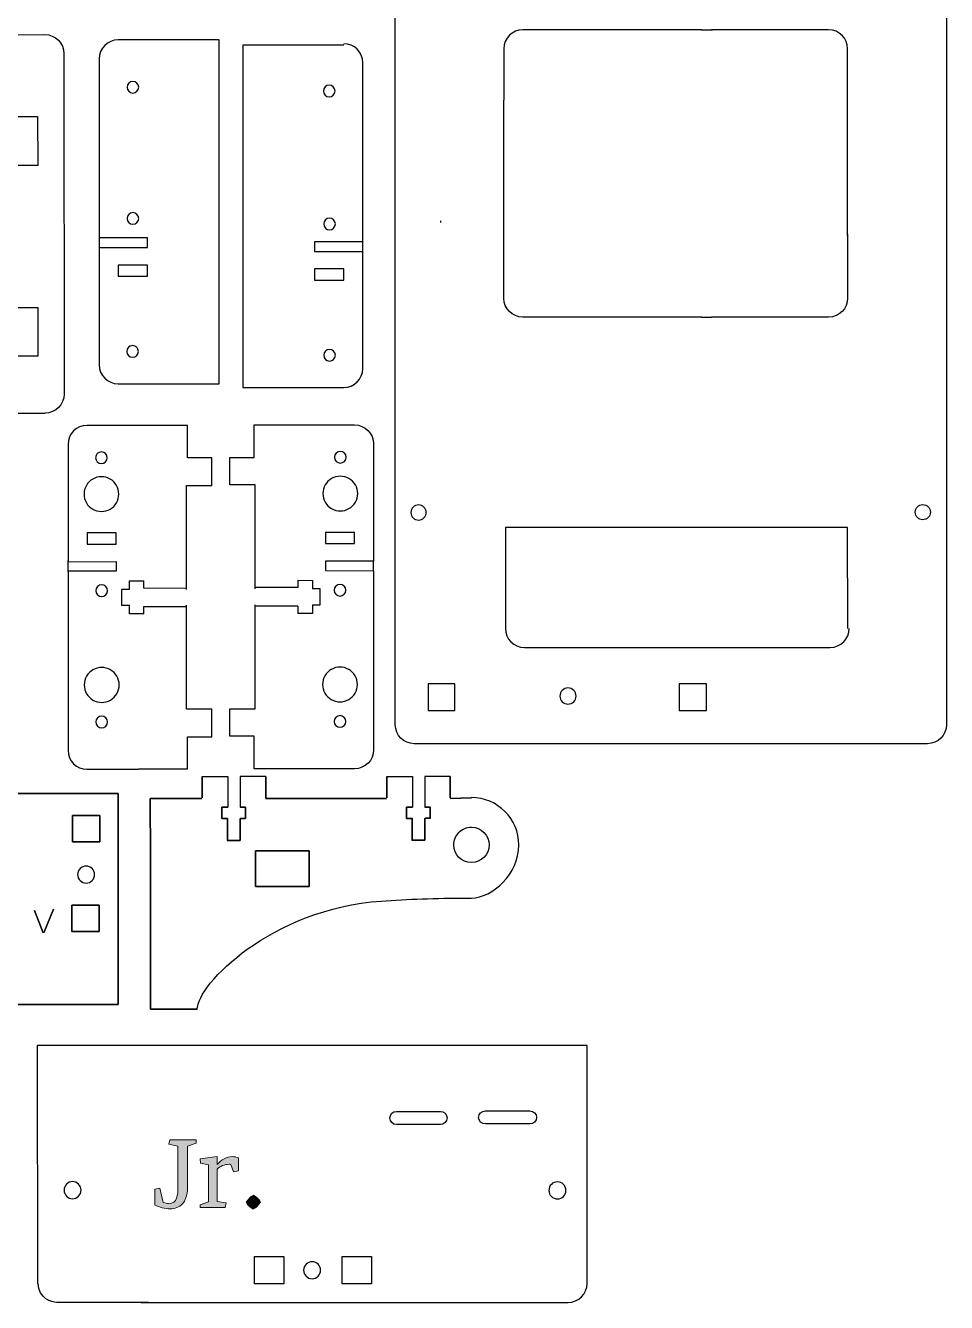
# Model space of a CAD drawing. Header units: inches. Extents: x 9 to 539, y -641 to -10.
# Drawn here: x 333.5 to 539, y -535.8 to -251 of the extents above; entities that cross this region are included whole.
import ezdxf

# ---------------------------------------------------------------- set-up
doc = ezdxf.new("R2010")
doc.units = ezdxf.units.IN
doc.header["$MEASUREMENT"] = 0
doc.layers.add('Layer 2', color=7, linetype='Continuous')

# ---------------------------------------------------------------- blocks, each defined once
blk = doc.blocks.new('block 3')
at = {"layer": 'Layer 2', "color": 250, "lineweight": 25, "true_color": 0x231f20}
for points in [[(458.8, -478.5), (405.14, -478.5), (336.17, -478.5), (336.22, -531.57)], [(458.8, -531.59), (458.8, -478.5)], [(416.31, -493.21), (426.08, -493.21)], [(436.13, -493.09), (446.03, -493.09)], [(426.08, -496.14), (416.31, -496.14)], [(446.03, -496.02), (436.13, -496.02)], [(384.61, -525.58), (391.15, -525.58)], [(384.61, -531.68), (384.61, -525.58)], [(391.15, -525.58), (391.15, -531.68)], [(404.2, -525.59), (410.71, -525.59)], [(404.2, -531.69), (404.2, -525.59)], [(410.71, -525.59), (410.71, -531.69)], [(391.15, -531.68), (384.61, -531.68)], [(410.71, -531.69), (404.2, -531.69)], [(361.01, -535.83), (358.23, -535.83)], [(359.31, -535.83), (428.81, -535.83)], [(428.64, -535.83), (454.57, -535.83)]]:
    blk.add_lwpolyline(points, dxfattribs=at)
for points in [[(414.83, -494.68), (414.83, -493.87), (415.49, -493.21), (416.31, -493.21)], [(416.31, -496.14), (415.49, -496.14), (414.83, -495.49), (414.83, -494.68)], [(426.08, -493.21), (426.9, -493.21), (427.56, -493.87), (427.56, -494.68)], [(427.56, -494.68), (427.56, -495.49), (426.9, -496.14), (426.08, -496.14)], [(434.62, -494.55), (434.62, -493.74), (435.29, -493.09), (436.13, -493.09)], [(436.13, -496.02), (435.29, -496.02), (434.62, -495.36), (434.62, -494.55)], [(446.03, -493.09), (446.86, -493.09), (447.53, -493.74), (447.53, -494.55)], [(447.53, -494.55), (447.53, -495.36), (446.86, -496.02), (446.03, -496.02)], [(340.53, -535.81), (339.39, -535.81), (336.53, -535.03), (336.35, -531.57)], [(454.57, -535.83), (456.91, -535.83), (458.8, -533.93), (458.8, -531.59)], [(359.87, -535.83), (359.87, -535.83), (340.49, -535.83), (340.49, -535.83)]]:
    blk.add_open_spline(points, degree=3, dxfattribs=at)
for points in [[(342.13, -510.78), (342.13, -509.73), (342.98, -508.88), (344.03, -508.88), (345.08, -508.88), (345.93, -509.73), (345.93, -510.78), (345.93, -511.83), (345.08, -512.68), (344.03, -512.68), (342.98, -512.68), (342.13, -511.83), (342.13, -510.78)], [(450.28, -510.83), (450.28, -509.78), (451.13, -508.93), (452.18, -508.93), (453.23, -508.93), (454.08, -509.78), (454.08, -510.83), (454.08, -511.88), (453.23, -512.73), (452.18, -512.73), (451.13, -512.73), (450.28, -511.88), (450.28, -510.83)], [(395.57, -528.63), (395.57, -527.58), (396.42, -526.73), (397.47, -526.73), (398.52, -526.73), (399.37, -527.58), (399.37, -528.63), (399.37, -529.68), (398.52, -530.53), (397.47, -530.53), (396.42, -530.53), (395.57, -529.68), (395.57, -528.63)]]:
    blk.add_open_spline(points, degree=3, knots=[0, 0, 0, 0, 1, 1, 1, 2, 2, 2, 3, 3, 3, 4, 4, 4, 4], dxfattribs=at)
blk = doc.blocks.new('block 46')
at = {"layer": 'Layer 2', "color": 250, "lineweight": 25, "true_color": 0x231f20}
for points in [[(301.57, -253.06), (301.57, -253.06)], [(301.57, -253.06), (301.57, -263.12)], [(303.05, -253.06), (303.05, -253.06)], [(303.06, -263.12), (303.05, -253.06)], [(262.52, -257.37), (262.55, -333.28)], [(275.6, -263.13), (289.81, -263.12)], [(275.61, -269.13), (275.6, -263.13)], [(289.81, -263.12), (289.81, -269.12)], [(301.57, -263.12), (303.06, -263.12)], [(316.78, -263.14), (330.98, -263.13)], [(316.78, -269.14), (316.78, -263.14)], [(330.98, -263.13), (330.99, -269.13)], [(289.81, -269.12), (275.61, -269.13)], [(330.99, -269.13), (316.78, -269.14)], [(268.45, -282.24), (268.44, -271.34)], [(268.57, -271.34), (292.37, -271.33)], [(292.37, -271.33), (292.37, -282.23)], [(312.33, -271.32), (336.25, -271.31)], [(312.33, -282.22), (312.33, -271.32)], [(336.25, -271.31), (336.26, -282.21)], [(292.37, -282.23), (268.45, -282.24)], [(336.26, -282.21), (312.33, -282.22)], [(268.47, -324.8), (268.46, -313.9)], [(268.59, -313.9), (292.39, -313.89)], [(292.39, -313.89), (292.39, -324.79)], [(312.35, -313.88), (336.27, -313.87)], [(312.35, -324.78), (312.35, -313.88)], [(336.27, -313.87), (336.28, -324.77)], [(292.39, -324.79), (268.47, -324.8)], [(275.64, -332.98), (275.63, -326.98)], [(275.63, -326.98), (289.84, -326.98)], [(289.84, -326.98), (289.84, -332.98)], [(336.28, -324.77), (312.35, -324.78)], [(316.81, -326.99), (331.01, -326.98)], [(316.81, -332.99), (316.81, -326.99)], [(331.01, -326.98), (331.02, -332.98)], [(289.84, -332.98), (275.64, -332.98)], [(331.02, -332.98), (316.81, -332.99)], [(266.82, -337.49), (298.71, -337.48)], [(298.89, -337.49), (337.91, -337.46)]]:
    blk.add_lwpolyline(points, dxfattribs=at)
for points, knots in [([(262.55, -257.31), (262.55, -254.97), (264.44, -253.08), (266.78, -253.07), (266.78, -253.07), (337.87, -253.04), (337.87, -253.04), (340.21, -253.04), (342.1, -254.93), (342.11, -257.27), (342.11, -257.27), (342.14, -333.22), (342.14, -333.22), (342.14, -335.56), (340.25, -337.46), (337.91, -337.46)], [0, 0, 0, 0, 1, 1, 1, 2, 2, 2, 3, 3, 3, 4, 4, 4, 5, 5, 5, 5]), ([(281.57, -298.14), (281.57, -298.96), (280.91, -299.62), (280.08, -299.62), (279.26, -299.62), (278.6, -298.96), (278.6, -298.14), (278.6, -297.32), (279.26, -296.65), (280.08, -296.65), (280.91, -296.65), (281.57, -297.32), (281.57, -298.14)], [0, 0, 0, 0, 1, 1, 1, 2, 2, 2, 3, 3, 3, 4, 4, 4, 4]), ([(325.41, -298.1), (325.41, -298.92), (324.74, -299.58), (323.92, -299.58), (323.1, -299.58), (322.44, -298.92), (322.44, -298.1), (322.44, -297.28), (323.1, -296.61), (323.92, -296.61), (324.74, -296.61), (325.41, -297.28), (325.41, -298.1)], [0, 0, 0, 0, 1, 1, 1, 2, 2, 2, 3, 3, 3, 4, 4, 4, 4])]:
    blk.add_open_spline(points, degree=3, knots=knots, dxfattribs=at)
for points in [[(289.84, -298.15), (289.84, -291.4), (295.3, -285.93), (302.05, -285.93)], [(302.05, -285.93), (308.8, -285.92), (314.27, -291.39), (314.27, -298.14)], [(302.06, -310.36), (295.32, -310.36), (289.84, -304.89), (289.84, -298.15)], [(314.27, -298.14), (314.27, -304.88), (308.81, -310.35), (302.06, -310.36)], [(262.58, -333.26), (262.58, -335.6), (264.48, -337.49), (266.82, -337.49)]]:
    blk.add_open_spline(points, degree=3, dxfattribs=at)
blk = doc.blocks.new('block 47')
at = {"layer": 'Layer 2', "color": 250, "lineweight": 25, "true_color": 0x231f20}
for points in [[(420.24, -156.55), (534.71, -156.55)], [(538.94, -160.79), (538.97, -406.97)], [(429.34, -163.96), (423.32, -163.96)], [(423.32, -163.96), (423.32, -169.96)], [(429.34, -169.96), (429.34, -163.96)], [(485.47, -163.96), (479.34, -163.96)], [(479.34, -163.96), (479.34, -169.96)], [(485.47, -169.96), (485.47, -163.96)], [(423.32, -169.96), (429.34, -169.96)], [(479.34, -169.96), (485.47, -169.96)], [(470.93, -177.92), (444.79, -177.92)], [(473.07, -177.94), (470.91, -177.94)], [(473.07, -177.92), (470.93, -177.92)], [(513.02, -177.92), (473.07, -177.92)], [(440.56, -182.16), (440.56, -204.65)], [(517.26, -204.65), (517.26, -182.16)], [(440.56, -204.65), (465.8, -204.65)], [(465.62, -204.65), (517.26, -204.65)], [(484.37, -251.96), (444.46, -251.96)], [(484.3, -251.95), (486.75, -251.95)], [(512.69, -251.96), (486.52, -251.96)], [(440.22, -256.19), (440.22, -267.63)], [(516.92, -290.62), (516.92, -256.19)], [(440.22, -278.62), (440.21, -267.69)], [(440.22, -289.39), (440.22, -278.62)], [(440.22, -311.83), (440.22, -289.39)], [(516.92, -297.88), (516.92, -289.39)], [(426.16, -294.94), (426.16, -294.58)], [(516.92, -297.58), (516.92, -311.82)], [(484.37, -316.06), (444.46, -316.06)], [(484.29, -316.06), (486.54, -316.06)], [(512.69, -316.05), (486.52, -316.06)], [(464.81, -362.99), (440.58, -362.99)], [(440.58, -362.99), (440.58, -385.48)], [(516.92, -362.94), (464.46, -362.99)], [(516.96, -385.48), (516.92, -362.94)], [(444.81, -389.72), (470.95, -389.72)], [(470.94, -389.73), (473.09, -389.73)], [(470.95, -389.72), (473.1, -389.72)], [(473.1, -389.72), (513.04, -389.72)], [(429.34, -397.82), (423.32, -397.82)], [(423.32, -397.82), (423.32, -403.82)], [(429.34, -403.82), (429.34, -397.82)], [(485.47, -397.82), (479.34, -397.82)], [(479.34, -397.82), (479.34, -403.82)], [(485.47, -403.82), (485.47, -397.82)], [(423.32, -403.82), (429.34, -403.82)], [(479.34, -403.82), (485.47, -403.82)]]:
    blk.add_lwpolyline(points, dxfattribs=at)
blk.add_open_spline([(538.97, -406.97), (538.97, -409.3), (537.07, -411.2), (534.73, -411.2), (534.73, -411.2), (420.26, -411.2), (420.26, -411.2), (417.92, -411.2), (416.02, -409.3), (416.02, -406.97), (416.02, -406.97), (416, -160.79), (416, -160.79), (416, -158.45), (417.9, -156.55), (420.24, -156.55)], degree=3, knots=[0, 0, 0, 0, 1, 1, 1, 2, 2, 2, 3, 3, 3, 4, 4, 4, 5, 5, 5, 5], dxfattribs=at)
for points in [[(534.71, -156.55), (537.05, -156.55), (538.94, -158.45), (538.94, -160.79)], [(454.54, -165.41), (453.55, -165.41), (452.74, -166.22), (452.74, -167.21)], [(452.74, -167.21), (452.74, -168.2), (453.55, -169.01), (454.54, -169.01)], [(456.34, -167.21), (456.34, -166.22), (455.54, -165.41), (454.54, -165.41)], [(454.54, -169.01), (455.54, -169.01), (456.34, -168.2), (456.34, -167.21)], [(444.79, -177.92), (442.45, -177.92), (440.56, -179.82), (440.56, -182.16)], [(517.26, -182.16), (517.26, -179.82), (515.36, -177.92), (513.02, -177.92)], [(421.04, -206.61), (420.1, -206.61), (419.34, -207.37), (419.34, -208.31)], [(422.74, -208.31), (422.74, -207.37), (421.98, -206.61), (421.04, -206.61)], [(532.16, -208.24), (532.16, -207.31), (532.92, -206.55), (533.86, -206.55)], [(533.86, -206.55), (534.79, -206.55), (535.56, -207.31), (535.56, -208.24)], [(419.34, -208.31), (419.34, -209.25), (420.1, -210.01), (421.04, -210.01)], [(421.04, -210.01), (421.98, -210.01), (422.74, -209.25), (422.74, -208.31)], [(533.86, -209.94), (532.92, -209.94), (532.16, -209.18), (532.16, -208.24)], [(535.56, -208.24), (535.56, -209.18), (534.79, -209.94), (533.86, -209.94)], [(444.46, -251.96), (442.12, -251.96), (440.22, -253.85), (440.22, -256.19)], [(516.92, -256.19), (516.92, -253.86), (515.03, -251.96), (512.69, -251.96)], [(444.46, -316.06), (442.12, -316.06), (440.22, -314.16), (440.22, -311.83)], [(516.92, -311.82), (516.92, -314.16), (515.03, -316.05), (512.69, -316.05)], [(421.21, -357.93), (420.27, -357.93), (419.51, -358.69), (419.51, -359.63)], [(422.91, -359.63), (422.91, -358.69), (422.15, -357.93), (421.21, -357.93)], [(531.99, -359.56), (531.99, -358.62), (532.75, -357.86), (533.68, -357.86)], [(533.68, -357.86), (534.62, -357.86), (535.39, -358.62), (535.39, -359.56)], [(419.51, -359.63), (419.51, -360.57), (420.27, -361.33), (421.21, -361.33)], [(421.21, -361.33), (422.15, -361.33), (422.91, -360.57), (422.91, -359.63)], [(533.68, -361.26), (532.75, -361.26), (531.99, -360.5), (531.99, -359.56)], [(535.39, -359.56), (535.39, -360.5), (534.62, -361.26), (533.68, -361.26)], [(440.58, -385.48), (440.58, -387.82), (442.47, -389.72), (444.81, -389.72)], [(513.04, -389.72), (515.38, -389.72), (517.28, -387.82), (517.28, -385.48)], [(454.54, -398.77), (453.55, -398.77), (452.75, -399.58), (452.75, -400.57)], [(452.75, -400.57), (452.75, -401.56), (453.55, -402.37), (454.54, -402.37)], [(456.34, -400.57), (456.34, -399.58), (455.54, -398.77), (454.54, -398.77)], [(454.54, -402.37), (455.54, -402.37), (456.34, -401.56), (456.34, -400.57)]]:
    blk.add_open_spline(points, degree=3, dxfattribs=at)
blk = doc.blocks.new('block 48')
at = {"layer": 'Layer 2', "color": 250, "lineweight": 25, "true_color": 0x231f20}
for points in [[(376.7, -254.21), (354.2, -254.21)], [(376.7, -305.85), (376.7, -254.21)], [(349.97, -258.45), (349.97, -298.39)], [(349.97, -298.39), (349.97, -300.54)], [(360.73, -298.4), (349.98, -298.4)], [(349.98, -298.4), (349.98, -300.56)], [(360.73, -300.56), (360.73, -298.4)], [(349.97, -300.54), (349.97, -326.68)], [(349.98, -300.56), (360.73, -300.56)], [(360.73, -304.44), (354.23, -304.44)], [(354.23, -304.44), (354.23, -306.94)], [(360.73, -306.94), (360.73, -304.44)], [(354.23, -306.94), (360.73, -306.94)], [(376.7, -330.91), (376.7, -305.67)], [(354.2, -330.91), (376.7, -330.91)]]:
    blk.add_lwpolyline(points, dxfattribs=at)
for points in [[(354.2, -254.21), (351.87, -254.21), (349.97, -256.11), (349.97, -258.45)], [(349.97, -326.68), (349.97, -329.02), (351.87, -330.91), (354.2, -330.91)]]:
    blk.add_open_spline(points, degree=3, dxfattribs=at)
for points in [[(357.48, -263.47), (358.2, -263.47), (358.78, -264.05), (358.78, -264.77), (358.78, -265.49), (358.2, -266.07), (357.48, -266.07), (356.76, -266.07), (356.18, -265.49), (356.18, -264.77), (356.18, -264.05), (356.76, -263.47), (357.48, -263.47)], [(357.48, -292.75), (358.2, -292.75), (358.78, -293.34), (358.78, -294.05), (358.78, -294.77), (358.2, -295.35), (357.48, -295.35), (356.76, -295.35), (356.18, -294.77), (356.18, -294.05), (356.18, -293.34), (356.76, -292.75), (357.48, -292.75)], [(357.42, -322.41), (358.14, -322.41), (358.72, -322.99), (358.72, -323.71), (358.72, -324.43), (358.14, -325.01), (357.42, -325.01), (356.7, -325.01), (356.12, -324.43), (356.12, -323.71), (356.12, -322.99), (356.7, -322.41), (357.42, -322.41)]]:
    blk.add_open_spline(points, degree=3, knots=[0, 0, 0, 0, 1, 1, 1, 2, 2, 2, 3, 3, 3, 4, 4, 4, 4], dxfattribs=at)
blk = doc.blocks.new('block 49')
at = {"layer": 'Layer 2', "color": 250, "lineweight": 25, "true_color": 0x231f20}
for points in [[(369.7, -340.2), (347.26, -340.2)], [(369.7, -347.46), (369.7, -340.21)], [(343.03, -344.43), (343.02, -370.6)], [(375.09, -347.46), (369.7, -347.46)], [(375.08, -353.59), (375.08, -347.46)], [(375.09, -353.59), (375.09, -347.46)], [(369.48, -376.78), (369.48, -353.59)], [(369.48, -353.59), (375.09, -353.59)], [(353.78, -364.18), (347.29, -364.18)], [(347.29, -364.18), (347.29, -366.68)], [(353.78, -366.68), (353.78, -364.18)], [(347.29, -366.68), (353.78, -366.68)], [(343.02, -372.82), (343.02, -370.37)], [(343.02, -370.6), (353.77, -370.56)], [(353.77, -372.71), (343.02, -372.75)], [(343.02, -372.75), (343.02, -412.67)], [(353.77, -370.56), (353.77, -372.71)], [(356.7, -376.77), (356.7, -374.86)], [(356.7, -374.86), (359.91, -374.86)], [(359.91, -376.47), (359.91, -374.86)], [(356.7, -376.77), (354.95, -376.77), (354.95, -378.5), (354.95, -380.33), (356.7, -380.33)], [(359.91, -376.46), (369.48, -376.47)], [(356.7, -382.23), (356.7, -380.33)], [(359.91, -380.63), (369.48, -380.63)], [(359.91, -382.24), (359.91, -380.63)], [(369.48, -403.52), (369.48, -380.33)], [(359.91, -382.24), (356.7, -382.23)], [(375.09, -403.52), (369.48, -403.52)], [(369.7, -416.9), (369.7, -409.65)], [(369.7, -409.65), (375.08, -409.65)], [(347.25, -416.9), (358.7, -416.9)], [(369.69, -416.9), (358.75, -416.91)]]:
    blk.add_lwpolyline(points, dxfattribs=at)
for points in [[(347.26, -340.2), (344.92, -340.2), (343.03, -342.1), (343.03, -344.43)], [(348.53, -352.16), (347.94, -352.5), (347.45, -353), (347.11, -353.58)], [(350.47, -351.64), (349.79, -351.64), (349.12, -351.82), (348.53, -352.16)], [(352.41, -352.16), (351.82, -351.82), (351.15, -351.64), (350.47, -351.64)], [(353.83, -353.58), (353.49, -353), (353, -352.5), (352.41, -352.16)], [(347.11, -353.58), (346.77, -354.17), (346.59, -354.84), (346.59, -355.52)], [(346.59, -355.52), (346.59, -356.2), (346.77, -356.88), (347.11, -357.46)], [(354.35, -355.52), (354.35, -354.84), (354.17, -354.17), (353.83, -353.58)], [(353.83, -357.46), (354.17, -356.88), (354.35, -356.2), (354.35, -355.52)], [(347.11, -357.46), (347.45, -358.05), (347.94, -358.54), (348.53, -358.88)], [(352.41, -358.88), (353, -358.54), (353.49, -358.05), (353.83, -357.46)], [(348.53, -358.88), (349.12, -359.22), (349.79, -359.4), (350.47, -359.4)], [(350.47, -359.4), (351.15, -359.4), (351.82, -359.22), (352.41, -358.88)], [(348.59, -394.71), (347.99, -395.05), (347.5, -395.55), (347.16, -396.14)], [(350.53, -394.19), (349.85, -394.19), (349.17, -394.37), (348.59, -394.71)], [(352.48, -394.71), (351.9, -394.37), (351.22, -394.19), (350.53, -394.19)], [(353.91, -396.14), (353.57, -395.55), (353.07, -395.05), (352.48, -394.71)], [(347.16, -396.14), (346.82, -396.73), (346.63, -397.41), (346.64, -398.09)], [(346.64, -398.09), (346.63, -398.77), (346.82, -399.45), (347.16, -400.04)], [(354.43, -398.09), (354.44, -397.41), (354.25, -396.73), (353.91, -396.14)], [(353.91, -400.04), (354.25, -399.45), (354.44, -398.77), (354.43, -398.09)], [(347.16, -400.04), (347.5, -400.63), (347.99, -401.13), (348.59, -401.47)], [(348.59, -401.47), (349.17, -401.81), (349.85, -401.99), (350.53, -401.99)], [(350.53, -401.99), (351.22, -401.99), (351.9, -401.81), (352.48, -401.47)], [(352.48, -401.47), (353.07, -401.13), (353.57, -400.63), (353.91, -400.04)], [(375.08, -409.65), (375.08, -409.65), (375.09, -403.52), (375.09, -403.52)], [(375.08, -409.65), (375.08, -409.65), (375.08, -403.52), (375.08, -403.52)], [(343.02, -412.67), (343.02, -415), (344.92, -416.9), (347.25, -416.9)]]:
    blk.add_open_spline(points, degree=3, dxfattribs=at)
for points in [[(349.17, -347.41), (349.17, -346.69), (349.75, -346.11), (350.47, -346.11), (351.19, -346.11), (351.77, -346.69), (351.77, -347.41), (351.77, -348.13), (351.19, -348.71), (350.47, -348.71), (349.75, -348.71), (349.17, -348.13), (349.17, -347.41)], [(349.23, -377.06), (349.23, -376.35), (349.82, -375.76), (350.54, -375.76), (351.25, -375.76), (351.84, -376.35), (351.84, -377.06), (351.84, -377.78), (351.25, -378.36), (350.54, -378.36), (349.82, -378.36), (349.23, -377.78), (349.23, -377.06)], [(349.23, -406.35), (349.23, -405.63), (349.82, -405.05), (350.54, -405.05), (351.25, -405.05), (351.84, -405.63), (351.84, -406.35), (351.84, -407.07), (351.25, -407.65), (350.54, -407.65), (349.82, -407.65), (349.23, -407.07), (349.23, -406.35)]]:
    blk.add_open_spline(points, degree=3, knots=[0, 0, 0, 0, 1, 1, 1, 2, 2, 2, 3, 3, 3, 4, 4, 4, 4], dxfattribs=at)
blk = doc.blocks.new('block 50')
at = {"layer": 'Layer 2', "color": 250, "lineweight": 25, "true_color": 0x231f20}
for points in [[(384.51, -340.09), (384.51, -340.09)], [(384.53, -340.09), (406.94, -340.09)], [(384.53, -347.35), (384.53, -340.1)], [(411.17, -344.33), (411.18, -370.5)], [(379.14, -353.48), (379.14, -347.35)], [(379.14, -353.48), (379.14, -347.35)], [(379.14, -347.35), (384.53, -347.35)], [(384.74, -353.48), (379.14, -353.48)], [(384.74, -376.67), (384.74, -353.48)], [(400.44, -364.08), (400.44, -366.58)], [(406.94, -364.08), (400.44, -364.08)], [(406.94, -366.58), (406.94, -364.08)], [(400.44, -366.58), (406.94, -366.58)], [(411.18, -370.5), (400.43, -370.45)], [(400.43, -370.45), (400.43, -372.6)], [(400.43, -372.6), (411.18, -372.64)], [(411.18, -372.73), (411.18, -370.47)], [(411.18, -372.64), (411.18, -412.56)], [(394.32, -374.75), (394.32, -376.36)], [(394.32, -374.75), (397.52, -374.76)], [(397.52, -374.76), (397.52, -376.66)], [(394.32, -376.36), (384.75, -376.36)], [(397.52, -380.22), (399.28, -380.22), (399.28, -378.49), (399.28, -376.66), (397.52, -376.66)], [(384.75, -403.41), (384.75, -380.22)], [(394.32, -380.53), (384.75, -380.52)], [(394.32, -380.52), (394.32, -382.13)], [(397.52, -380.22), (397.52, -382.13)], [(397.52, -382.13), (394.32, -382.13)], [(379.14, -403.41), (384.75, -403.41)], [(384.53, -409.54), (379.14, -409.54)], [(384.53, -416.8), (384.53, -409.54)], [(406.95, -416.79), (384.51, -416.79)]]:
    blk.add_lwpolyline(points, dxfattribs=at)
for points in [[(406.94, -340.09), (409.28, -340.09), (411.17, -341.99), (411.17, -344.33)], [(401.81, -352.05), (401.23, -352.39), (400.73, -352.89), (400.39, -353.47)], [(403.75, -351.53), (403.08, -351.53), (402.4, -351.72), (401.81, -352.05)], [(405.69, -352.05), (405.11, -351.72), (404.43, -351.53), (403.75, -351.53)], [(407.11, -353.47), (406.78, -352.89), (406.28, -352.39), (405.69, -352.05)], [(400.39, -353.47), (400.06, -354.06), (399.87, -354.74), (399.87, -355.41)], [(399.87, -355.41), (399.87, -356.09), (400.06, -356.77), (400.39, -357.35)], [(407.63, -355.41), (407.64, -354.74), (407.45, -354.06), (407.11, -353.47)], [(407.11, -357.35), (407.45, -356.77), (407.64, -356.09), (407.63, -355.41)], [(400.39, -357.35), (400.73, -357.94), (401.23, -358.44), (401.81, -358.77)], [(401.81, -358.77), (402.4, -359.11), (403.08, -359.3), (403.75, -359.29)], [(403.75, -359.29), (404.43, -359.3), (405.11, -359.11), (405.69, -358.77)], [(405.69, -358.77), (406.28, -358.44), (406.78, -357.94), (407.11, -357.35)], [(401.75, -394.62), (401.16, -394.96), (400.67, -395.46), (400.33, -396.04)], [(403.69, -394.1), (403.01, -394.1), (402.34, -394.28), (401.75, -394.62)], [(405.63, -394.62), (405.04, -394.28), (404.37, -394.1), (403.69, -394.1)], [(407.05, -396.04), (406.71, -395.46), (406.22, -394.96), (405.63, -394.62)], [(400.33, -396.04), (399.99, -396.63), (399.81, -397.3), (399.81, -397.98)], [(399.81, -397.98), (399.81, -398.66), (399.99, -399.34), (400.33, -399.92)], [(407.57, -397.98), (407.57, -397.3), (407.39, -396.63), (407.05, -396.04)], [(407.05, -399.92), (407.39, -399.34), (407.57, -398.66), (407.57, -397.98)], [(400.33, -399.92), (400.67, -400.51), (401.16, -401), (401.75, -401.34)], [(401.75, -401.34), (402.34, -401.68), (403.01, -401.86), (403.69, -401.86)], [(403.69, -401.86), (404.37, -401.86), (405.04, -401.68), (405.63, -401.34)], [(405.63, -401.34), (406.22, -401), (406.71, -400.51), (407.05, -399.92)], [(379.14, -409.54), (379.14, -409.55), (379.14, -403.41), (379.14, -403.41)], [(379.14, -409.54), (379.14, -409.55), (379.14, -403.41), (379.14, -403.41)], [(411.18, -412.56), (411.18, -414.9), (409.28, -416.79), (406.95, -416.79)]]:
    blk.add_open_spline(points, degree=3, dxfattribs=at)
for points in [[(402.46, -347.3), (402.46, -346.58), (403.04, -346), (403.76, -346), (404.47, -346), (405.06, -346.58), (405.06, -347.3), (405.06, -348.02), (404.47, -348.6), (403.76, -348.6), (403.04, -348.6), (402.46, -348.02), (402.46, -347.3)], [(402.39, -376.96), (402.39, -376.24), (402.97, -375.66), (403.69, -375.66), (404.41, -375.66), (404.99, -376.24), (404.99, -376.96), (404.99, -377.68), (404.41, -378.26), (403.69, -378.26), (402.97, -378.26), (402.39, -377.68), (402.39, -376.96)], [(402.39, -406.24), (402.39, -405.53), (402.97, -404.94), (403.69, -404.94), (404.41, -404.94), (404.99, -405.53), (404.99, -406.24), (404.99, -406.96), (404.41, -407.54), (403.69, -407.54), (402.97, -407.54), (402.39, -406.96), (402.39, -406.24)]]:
    blk.add_open_spline(points, degree=3, knots=[0, 0, 0, 0, 1, 1, 1, 2, 2, 2, 3, 3, 3, 4, 4, 4, 4], dxfattribs=at)
blk = doc.blocks.new('block 51')
at = {"layer": 'Layer 2', "color": 250, "lineweight": 25, "true_color": 0x231f20}
for points in [[(404.53, -255.38), (382, -255.42)], [(382, -255.42), (382.04, -307.88)], [(408.77, -299.24), (408.77, -259.3)], [(408.78, -299.25), (398.03, -299.25)], [(398.03, -299.25), (398.03, -301.41)], [(398.03, -301.41), (408.78, -301.41)], [(408.77, -301.39), (408.77, -299.24)], [(408.77, -327.53), (408.77, -301.39)], [(408.78, -301.41), (408.78, -299.25)], [(382.04, -307.54), (382.04, -331.76)], [(398.03, -305.29), (398.03, -307.78)], [(404.53, -305.29), (398.03, -305.29)], [(404.53, -307.78), (404.53, -305.29)], [(398.03, -307.78), (404.53, -307.78)], [(382.04, -331.76), (404.54, -331.76)]]:
    blk.add_lwpolyline(points, dxfattribs=at)
for points in [[(408.77, -259.3), (408.77, -256.96), (406.88, -255.06), (404.54, -255.06)], [(404.54, -331.76), (406.88, -331.76), (408.77, -329.87), (408.77, -327.53)]]:
    blk.add_open_spline(points, degree=3, dxfattribs=at)
for points in [[(399.98, -265.62), (399.98, -264.9), (400.57, -264.32), (401.28, -264.32), (402, -264.32), (402.58, -264.9), (402.58, -265.62), (402.58, -266.34), (402, -266.92), (401.28, -266.92), (400.57, -266.92), (399.98, -266.34), (399.98, -265.62)], [(400.05, -295.27), (400.05, -294.56), (400.63, -293.98), (401.35, -293.98), (402.07, -293.98), (402.65, -294.56), (402.65, -295.27), (402.65, -295.99), (402.07, -296.58), (401.35, -296.58), (400.63, -296.58), (400.05, -295.99), (400.05, -295.27)], [(400.05, -324.56), (400.05, -323.84), (400.63, -323.26), (401.35, -323.26), (402.07, -323.26), (402.65, -323.84), (402.65, -324.56), (402.65, -325.28), (402.07, -325.86), (401.35, -325.86), (400.63, -325.86), (400.05, -325.28), (400.05, -324.56)]]:
    blk.add_open_spline(points, degree=3, knots=[0, 0, 0, 0, 1, 1, 1, 2, 2, 2, 3, 3, 3, 4, 4, 4, 4], dxfattribs=at)
blk = doc.blocks.new('block 81')
at = {"layer": 'Layer 2', "color": 250, "lineweight": 25, "true_color": 0x231f20}
for points in [[(285.75, -422.33), (285.75, -416.91), (279.62, -416.91), (279.62, -422.23)], [(299.52, -422.33), (299.52, -416.91), (305.65, -416.91), (305.65, -422.33)], [(264.03, -469.37), (231.93, -469.37), (231.93, -422.33), (279.62, -422.33)], [(290.86, -430.46), (290.86, -431.5), (292.58, -431.5), (294.41, -431.5), (294.41, -430.46)], [(294.4, -461.29), (294.4, -460.24), (292.68, -460.24), (290.85, -460.24), (290.85, -461.29)], [(294.66, -469.33), (294.71, -464.49), (294.71, -464.49), (294.66, -469.33)], [(279.62, -469.38), (279.62, -474.78), (285.75, -474.79)], [(299.46, -469.33), (299.52, -474.79), (305.65, -474.79)]]:
    blk.add_lwpolyline(points, dxfattribs=at)
for points, knots in [([(252.53, -422.33), (252.53, -422.33), (255.5, -422.33), (255.5, -422.33), (255.5, -422.33), (252.53, -422.33), (252.53, -422.33)], [0, 0, 0, 0, 1, 1, 1, 2, 2, 2, 2]), ([(278.66, -422.33), (278.66, -422.33), (279.62, -422.33), (279.62, -422.33), (279.62, -422.33), (278.66, -422.33), (278.66, -422.33)], [0, 0, 0, 0, 1, 1, 1, 2, 2, 2, 2]), ([(285.75, -422.33), (285.75, -422.33), (290.55, -422.33), (290.55, -422.33), (290.55, -422.33), (285.75, -422.33), (285.75, -422.33)], [0, 0, 0, 0, 1, 1, 1, 2, 2, 2, 2]), ([(290.55, -427.19), (290.55, -427.19), (290.55, -422.33), (290.55, -422.33), (290.55, -422.33), (290.55, -427.19), (290.55, -427.19)], [0, 0, 0, 0, 1, 1, 1, 2, 2, 2, 2]), ([(294.71, -427.19), (294.71, -427.19), (294.72, -422.33), (294.72, -422.33), (294.72, -422.33), (294.71, -427.19), (294.71, -427.19)], [0, 0, 0, 0, 1, 1, 1, 2, 2, 2, 2]), ([(294.72, -422.33), (294.72, -422.33), (299.51, -422.33), (299.51, -422.33), (299.51, -422.33), (294.72, -422.33), (294.72, -422.33)], [0, 0, 0, 0, 1, 1, 1, 2, 2, 2, 2]), ([(305.65, -422.33), (305.65, -422.33), (354.24, -422.33), (354.24, -422.33), (354.24, -422.33), (305.65, -422.33), (305.65, -422.33)], [0, 0, 0, 0, 1, 1, 1, 2, 2, 2, 2]), ([(354.24, -469.37), (354.24, -469.37), (354.24, -422.33), (354.24, -422.33), (354.24, -422.33), (354.24, -469.37), (354.24, -469.37)], [0, 0, 0, 0, 1, 1, 1, 2, 2, 2, 2]), ([(288.94, -430.46), (288.94, -430.46), (288.94, -427.19), (288.94, -427.19), (288.94, -427.19), (288.94, -430.46), (288.94, -430.46)], [0, 0, 0, 0, 1, 1, 1, 2, 2, 2, 2]), ([(290.55, -427.19), (290.55, -427.19), (288.94, -427.19), (288.94, -427.19), (288.94, -427.19), (290.55, -427.19), (290.55, -427.19)], [0, 0, 0, 0, 1, 1, 1, 2, 2, 2, 2]), ([(296.32, -427.19), (296.32, -427.19), (294.71, -427.19), (294.71, -427.19), (294.71, -427.19), (296.32, -427.19), (296.32, -427.19)], [0, 0, 0, 0, 1, 1, 1, 2, 2, 2, 2]), ([(296.32, -427.19), (296.32, -427.19), (296.32, -430.45), (296.32, -430.45), (296.32, -430.45), (296.32, -427.19), (296.32, -427.19)], [0, 0, 0, 0, 1, 1, 1, 2, 2, 2, 2]), ([(350.11, -427.19), (350.11, -427.19), (344.01, -427.19), (344.01, -427.19), (344.01, -427.19), (350.11, -427.19), (350.11, -427.19)], [0, 0, 0, 0, 1, 1, 1, 2, 2, 2, 2]), ([(344.01, -427.19), (344.01, -427.19), (344.01, -433.11), (344.01, -433.11), (344.01, -433.11), (344.01, -427.19), (344.01, -427.19)], [0, 0, 0, 0, 1, 1, 1, 2, 2, 2, 2]), ([(350.11, -433.11), (350.11, -433.11), (350.11, -427.19), (350.11, -427.19), (350.11, -427.19), (350.11, -433.11), (350.11, -433.11)], [0, 0, 0, 0, 1, 1, 1, 2, 2, 2, 2]), ([(242.22, -427.31), (242.22, -427.31), (236.12, -427.31), (236.12, -427.31), (236.12, -427.31), (242.22, -427.31), (242.22, -427.31)], [0, 0, 0, 0, 1, 1, 1, 2, 2, 2, 2]), ([(236.12, -427.31), (236.12, -427.31), (236.12, -433.23), (236.12, -433.23), (236.12, -433.23), (236.12, -427.31), (236.12, -427.31)], [0, 0, 0, 0, 1, 1, 1, 2, 2, 2, 2]), ([(242.22, -433.23), (242.22, -433.23), (242.22, -427.31), (242.22, -427.31), (242.22, -427.31), (242.22, -433.23), (242.22, -433.23)], [0, 0, 0, 0, 1, 1, 1, 2, 2, 2, 2]), ([(290.86, -430.45), (290.86, -430.45), (288.94, -430.45), (288.94, -430.45), (288.94, -430.45), (290.86, -430.45), (290.86, -430.45)], [0, 0, 0, 0, 1, 1, 1, 2, 2, 2, 2]), ([(296.32, -430.45), (296.32, -430.45), (294.41, -430.45), (294.41, -430.45), (294.41, -430.45), (296.32, -430.45), (296.32, -430.45)], [0, 0, 0, 0, 1, 1, 1, 2, 2, 2, 2]), ([(236.12, -433.23), (236.12, -433.23), (242.22, -433.23), (242.22, -433.23), (242.22, -433.23), (236.12, -433.23), (236.12, -433.23)], [0, 0, 0, 0, 1, 1, 1, 2, 2, 2, 2]), ([(344.01, -433.11), (344.01, -433.11), (350.11, -433.11), (350.11, -433.11), (350.11, -433.11), (344.01, -433.11), (344.01, -433.11)], [0, 0, 0, 0, 1, 1, 1, 2, 2, 2, 2]), ([(237.23, -440.39), (237.23, -439.34), (238.08, -438.49), (239.13, -438.49), (240.18, -438.49), (241.03, -439.34), (241.03, -440.39), (241.03, -441.44), (240.18, -442.29), (239.13, -442.29), (238.08, -442.29), (237.23, -441.44), (237.23, -440.39)], [0, 0, 0, 0, 1, 1, 1, 2, 2, 2, 3, 3, 3, 4, 4, 4, 4]), ([(345.16, -440.39), (345.16, -439.34), (346.01, -438.49), (347.06, -438.49), (348.11, -438.49), (348.96, -439.34), (348.96, -440.39), (348.96, -441.44), (348.11, -442.29), (347.06, -442.29), (346.01, -442.29), (345.16, -441.44), (345.16, -440.39)], [0, 0, 0, 0, 1, 1, 1, 2, 2, 2, 3, 3, 3, 4, 4, 4, 4]), ([(242.1, -447.2), (242.1, -447.2), (236, -447.2), (236, -447.2), (236, -447.2), (242.1, -447.2), (242.1, -447.2)], [0, 0, 0, 0, 1, 1, 1, 2, 2, 2, 2]), ([(236, -447.2), (236, -447.2), (236, -453.12), (236, -453.12), (236, -453.12), (236, -447.2), (236, -447.2)], [0, 0, 0, 0, 1, 1, 1, 2, 2, 2, 2]), ([(242.1, -453.12), (242.1, -453.12), (242.1, -447.2), (242.1, -447.2), (242.1, -447.2), (242.1, -453.12), (242.1, -453.12)], [0, 0, 0, 0, 1, 1, 1, 2, 2, 2, 2]), ([(337.46, -453.37), (337.46, -453.37), (335.52, -448.43), (335.52, -448.43), (335.52, -448.43), (337.46, -453.37), (337.46, -453.37)], [0, 0, 0, 0, 1, 1, 1, 2, 2, 2, 2]), ([(339.76, -448.07), (339.76, -448.07), (337.64, -453.37), (337.64, -453.37), (337.64, -453.37), (339.76, -448.07), (339.76, -448.07)], [0, 0, 0, 0, 1, 1, 1, 2, 2, 2, 2]), ([(349.99, -447.2), (349.99, -447.2), (343.89, -447.2), (343.89, -447.2), (343.89, -447.2), (349.99, -447.2), (349.99, -447.2)], [0, 0, 0, 0, 1, 1, 1, 2, 2, 2, 2]), ([(343.89, -447.2), (343.89, -447.2), (343.89, -453.12), (343.89, -453.12), (343.89, -453.12), (343.89, -447.2), (343.89, -447.2)], [0, 0, 0, 0, 1, 1, 1, 2, 2, 2, 2]), ([(349.99, -453.12), (349.99, -453.12), (349.99, -447.2), (349.99, -447.2), (349.99, -447.2), (349.99, -453.12), (349.99, -453.12)], [0, 0, 0, 0, 1, 1, 1, 2, 2, 2, 2]), ([(236, -453.12), (236, -453.12), (242.1, -453.12), (242.1, -453.12), (242.1, -453.12), (236, -453.12), (236, -453.12)], [0, 0, 0, 0, 1, 1, 1, 2, 2, 2, 2]), ([(343.89, -453.12), (343.89, -453.12), (349.99, -453.12), (349.99, -453.12), (349.99, -453.12), (343.89, -453.12), (343.89, -453.12)], [0, 0, 0, 0, 1, 1, 1, 2, 2, 2, 2]), ([(288.94, -464.49), (288.94, -464.49), (288.94, -461.29), (288.94, -461.29), (288.94, -461.29), (288.94, -464.49), (288.94, -464.49)], [0, 0, 0, 0, 1, 1, 1, 2, 2, 2, 2]), ([(288.94, -461.29), (288.94, -461.29), (290.85, -461.29), (290.85, -461.29), (290.85, -461.29), (288.94, -461.29), (288.94, -461.29)], [0, 0, 0, 0, 1, 1, 1, 2, 2, 2, 2]), ([(294.4, -461.29), (294.4, -461.29), (296.32, -461.29), (296.32, -461.29), (296.32, -461.29), (294.4, -461.29), (294.4, -461.29)], [0, 0, 0, 0, 1, 1, 1, 2, 2, 2, 2]), ([(296.32, -461.29), (296.32, -461.29), (296.32, -464.49), (296.32, -464.49), (296.32, -464.49), (296.32, -461.29), (296.32, -461.29)], [0, 0, 0, 0, 1, 1, 1, 2, 2, 2, 2]), ([(288.94, -464.49), (288.94, -464.49), (290.55, -464.49), (290.55, -464.49), (290.55, -464.49), (288.94, -464.49), (288.94, -464.49)], [0, 0, 0, 0, 1, 1, 1, 2, 2, 2, 2]), ([(290.49, -469.33), (290.49, -469.33), (290.55, -464.49), (290.55, -464.49), (290.55, -464.49), (290.49, -469.33), (290.49, -469.33)], [0, 0, 0, 0, 1, 1, 1, 2, 2, 2, 2]), ([(294.71, -464.49), (294.71, -464.49), (296.32, -464.49), (296.32, -464.49), (296.32, -464.49), (294.71, -464.49), (294.71, -464.49)], [0, 0, 0, 0, 1, 1, 1, 2, 2, 2, 2]), ([(279.62, -469.37), (279.62, -469.37), (263.86, -469.37), (263.86, -469.37), (263.86, -469.37), (279.62, -469.37), (279.62, -469.37)], [0, 0, 0, 0, 1, 1, 1, 2, 2, 2, 2]), ([(285.69, -469.33), (285.69, -469.33), (285.75, -474.79), (285.75, -474.79), (285.75, -474.79), (285.69, -469.33), (285.69, -469.33)], [0, 0, 0, 0, 1, 1, 1, 2, 2, 2, 2]), ([(285.7, -469.33), (285.7, -469.33), (290.49, -469.33), (290.49, -469.33), (290.49, -469.33), (285.7, -469.33), (285.7, -469.33)], [0, 0, 0, 0, 1, 1, 1, 2, 2, 2, 2]), ([(294.66, -469.33), (294.66, -469.33), (299.46, -469.33), (299.46, -469.33), (299.46, -469.33), (294.66, -469.33), (294.66, -469.33)], [0, 0, 0, 0, 1, 1, 1, 2, 2, 2, 2]), ([(330.26, -469.37), (330.26, -469.37), (305.65, -469.37), (305.65, -469.37), (305.65, -469.37), (330.26, -469.37), (330.26, -469.37)], [0, 0, 0, 0, 1, 1, 1, 2, 2, 2, 2]), ([(305.65, -469.37), (305.65, -469.37), (305.65, -474.79), (305.65, -474.79), (305.65, -474.79), (305.65, -469.37), (305.65, -469.37)], [0, 0, 0, 0, 1, 1, 1, 2, 2, 2, 2]), ([(330.61, -469.37), (330.61, -469.37), (354.24, -469.37), (354.24, -469.37), (354.24, -469.37), (330.61, -469.37), (330.61, -469.37)], [0, 0, 0, 0, 1, 1, 1, 2, 2, 2, 2])]:
    blk.add_open_spline(points, degree=3, knots=knots, dxfattribs=at)
blk = doc.blocks.new('block 83')
at = {"layer": 'Layer 2', "color": 250, "lineweight": 25, "true_color": 0x231f20}
for points in [[(372.92, -418.54), (378.65, -418.54), (378.65, -425.36)], [(387.13, -418.54), (381.41, -418.54), (381.41, -425.36)], [(414.1, -418.52), (419.83, -418.52), (419.83, -425.35)], [(428.3, -418.52), (422.58, -418.52), (422.58, -425.35)], [(414.04, -423.39), (402.93, -423.39), (401.87, -423.39), (387.06, -423.39), (414.04, -423.39)], [(382.61, -425.36), (382.61, -427.85), (382.61, -427.87), (382.61, -425.36)], [(423.78, -425.35), (423.78, -427.83), (423.78, -427.85), (423.78, -425.35)], [(378.58, -432.77), (378.58, -427.87), (378.58, -427.85), (378.58, -432.77)], [(381.41, -432.77), (381.41, -427.87), (381.41, -427.85), (381.41, -432.77)], [(419.76, -432.75), (419.76, -427.85), (419.76, -427.83), (419.76, -432.75)], [(422.59, -432.75), (422.59, -427.85), (422.59, -427.83), (422.59, -432.75)], [(378.51, -432.77), (378.58, -432.77), (381.41, -432.77), (378.51, -432.77)], [(419.69, -432.75), (419.76, -432.75), (422.59, -432.75), (419.69, -432.75)]]:
    blk.add_lwpolyline(points, dxfattribs=at)
for points, knots in [([(372.92, -418.54), (372.92, -418.54), (372.93, -423.26), (372.93, -423.26), (372.93, -423.26), (372.92, -418.54), (372.92, -418.54)], [0, 0, 0, 0, 1, 1, 1, 2, 2, 2, 2]), ([(387.13, -423.26), (387.13, -423.26), (387.13, -418.54), (387.13, -418.54), (387.13, -418.54), (387.13, -423.26), (387.13, -423.26)], [0, 0, 0, 0, 1, 1, 1, 2, 2, 2, 2]), ([(414.1, -418.52), (414.1, -418.52), (414.1, -423.26), (414.1, -423.26), (414.1, -423.26), (414.1, -418.52), (414.1, -418.52)], [0, 0, 0, 0, 1, 1, 1, 2, 2, 2, 2]), ([(428.3, -423.26), (428.3, -423.26), (428.3, -418.52), (428.3, -418.52), (428.3, -418.52), (428.3, -423.26), (428.3, -423.26)], [0, 0, 0, 0, 1, 1, 1, 2, 2, 2, 2]), ([(372.86, -423.39), (372.86, -423.39), (361.33, -423.39), (361.33, -423.39), (361.33, -423.39), (372.86, -423.39), (372.86, -423.39)], [0, 0, 0, 0, 1, 1, 1, 2, 2, 2, 2]), ([(361.33, -423.39), (361.33, -423.39), (361.42, -436.48), (361.42, -436.48), (361.42, -436.48), (361.33, -423.39), (361.33, -423.39)], [0, 0, 0, 0, 1, 1, 1, 2, 2, 2, 2]), ([(433.01, -423.26), (433.01, -423.26), (428.24, -423.39), (428.24, -423.39), (428.24, -423.39), (433.01, -423.26), (433.01, -423.26)], [0, 0, 0, 0, 1, 1, 1, 2, 2, 2, 2]), ([(377.32, -425.36), (377.32, -425.36), (378.65, -425.36), (378.65, -425.36), (378.65, -425.36), (377.32, -425.36), (377.32, -425.36)], [0, 0, 0, 0, 1, 1, 1, 2, 2, 2, 2]), ([(377.32, -427.87), (377.32, -427.87), (377.32, -425.36), (377.32, -425.36), (377.32, -425.36), (377.32, -427.87), (377.32, -427.87)], [0, 0, 0, 0, 1, 1, 1, 2, 2, 2, 2]), ([(381.41, -425.36), (381.41, -425.36), (382.61, -425.36), (382.61, -425.36), (382.61, -425.36), (381.41, -425.36), (381.41, -425.36)], [0, 0, 0, 0, 1, 1, 1, 2, 2, 2, 2]), ([(418.49, -425.35), (418.49, -425.35), (419.83, -425.35), (419.83, -425.35), (419.83, -425.35), (418.49, -425.35), (418.49, -425.35)], [0, 0, 0, 0, 1, 1, 1, 2, 2, 2, 2]), ([(418.49, -427.85), (418.49, -427.85), (418.49, -425.35), (418.49, -425.35), (418.49, -425.35), (418.49, -427.85), (418.49, -427.85)], [0, 0, 0, 0, 1, 1, 1, 2, 2, 2, 2]), ([(422.58, -425.35), (422.58, -425.35), (423.78, -425.35), (423.78, -425.35), (423.78, -425.35), (422.58, -425.35), (422.58, -425.35)], [0, 0, 0, 0, 1, 1, 1, 2, 2, 2, 2]), ([(377.32, -427.87), (377.32, -427.87), (378.58, -427.87), (378.58, -427.87), (378.58, -427.87), (377.32, -427.87), (377.32, -427.87)], [0, 0, 0, 0, 1, 1, 1, 2, 2, 2, 2]), ([(381.41, -427.87), (381.41, -427.87), (382.61, -427.87), (382.61, -427.87), (382.61, -427.87), (381.41, -427.87), (381.41, -427.87)], [0, 0, 0, 0, 1, 1, 1, 2, 2, 2, 2]), ([(381.48, -427.85), (381.48, -427.85), (382.61, -427.85), (382.61, -427.85), (382.61, -427.85), (381.48, -427.85), (381.48, -427.85)], [0, 0, 0, 0, 1, 1, 1, 2, 2, 2, 2]), ([(418.49, -427.85), (418.49, -427.85), (419.76, -427.85), (419.76, -427.85), (419.76, -427.85), (418.49, -427.85), (418.49, -427.85)], [0, 0, 0, 0, 1, 1, 1, 2, 2, 2, 2]), ([(422.66, -427.83), (422.66, -427.83), (423.78, -427.83), (423.78, -427.83), (423.78, -427.83), (422.66, -427.83), (422.66, -427.83)], [0, 0, 0, 0, 1, 1, 1, 2, 2, 2, 2]), ([(384.83, -435.07), (384.83, -435.07), (396.84, -435.06), (396.84, -435.06), (396.84, -435.06), (384.83, -435.07), (384.83, -435.07)], [0, 0, 0, 0, 1, 1, 1, 2, 2, 2, 2]), ([(384.84, -443.07), (384.84, -443.07), (384.83, -435.07), (384.83, -435.07), (384.83, -435.07), (384.84, -443.07), (384.84, -443.07)], [0, 0, 0, 0, 1, 1, 1, 2, 2, 2, 2]), ([(396.84, -435.06), (396.84, -435.06), (396.84, -443.06), (396.84, -443.06), (396.84, -443.06), (396.84, -435.06), (396.84, -435.06)], [0, 0, 0, 0, 1, 1, 1, 2, 2, 2, 2]), ([(361.41, -470.43), (361.41, -470.43), (361.41, -436.31), (361.41, -436.31), (361.41, -436.31), (361.41, -470.43), (361.41, -470.43)], [0, 0, 0, 0, 1, 1, 1, 2, 2, 2, 2]), ([(396.84, -443.06), (396.84, -443.06), (384.84, -443.07), (384.84, -443.07), (384.84, -443.07), (396.84, -443.06), (396.84, -443.06)], [0, 0, 0, 0, 1, 1, 1, 2, 2, 2, 2]), ([(371.85, -470.43), (371.85, -464.88), (388.46, -447.98), (412.93, -446.29), (412.93, -446.29), (413.99, -446.22), (413.99, -446.22), (419.93, -445.83), (426.32, -445.62), (433.04, -445.62)], [0, 0, 0, 0, 1, 1, 1, 2, 2, 2, 3, 3, 3, 3]), ([(371.85, -470.43), (371.85, -470.43), (361.41, -470.43), (361.41, -470.43), (361.41, -470.43), (371.85, -470.43), (371.85, -470.43)], [0, 0, 0, 0, 1, 1, 1, 2, 2, 2, 2])]:
    blk.add_open_spline(points, degree=3, knots=knots, dxfattribs=at)
for points in [[(443.58, -433.79), (443.58, -427.95), (438.85, -423.22), (433.01, -423.22)], [(430.22, -430.99), (430.97, -430.24), (431.96, -429.83), (433.01, -429.83)], [(433.01, -429.83), (435.18, -429.83), (436.95, -431.6), (436.95, -433.77)], [(429.06, -433.78), (429.06, -432.72), (429.47, -431.73), (430.22, -430.99)], [(433.01, -437.72), (430.84, -437.72), (429.07, -435.95), (429.06, -433.78)], [(436.95, -433.77), (436.95, -435.95), (435.18, -437.72), (433.01, -437.72)], [(433.04, -445.62), (437.66, -445.62), (443.58, -440.32), (443.58, -433.79)]]:
    blk.add_open_spline(points, degree=3, dxfattribs=at)
blk = doc.blocks.new('block 121')
at = {"layer": 'Layer 2', "true_color": 0x231f20}
h = blk.add_hatch(color=250, dxfattribs=at)
h.dxf.hatch_style = 2
edge = h.paths.add_edge_path()
edge.add_spline(control_points=[(365.79, -514.95), (364.6, -514.95), (363.39, -514.59), (362.38, -514.09), (362.38, -514.09), (362.38, -510.55), (362.38, -510.55), (362.38, -510.55), (363.5, -510.33), (363.5, -510.33), (363.5, -510.33), (364.28, -513.53), (364.28, -513.53), (364.71, -513.68), (365.1, -513.74), (365.47, -513.74), (367.41, -513.74), (367.54, -511.95), (367.54, -509.96), (367.54, -509.96), (367.54, -509.03), (367.54, -509.03), (367.54, -509.03), (367.54, -500.93), (367.54, -500.93), (367.54, -500.93), (365.49, -500.52), (365.49, -500.52), (365.49, -500.52), (365.71, -499.55), (365.71, -499.55), (365.71, -499.55), (371.6, -499.55), (371.6, -499.55), (371.6, -499.55), (371.6, -500.3), (371.6, -500.3), (371.6, -500.3), (369.7, -500.93), (369.7, -500.93), (369.7, -500.93), (369.7, -508.86), (369.7, -508.86), (369.7, -510.52), (369.75, -512.38), (368.6, -513.77), (367.84, -514.63), (366.85, -514.95), (365.79, -514.95)], knot_values=[0, 0, 0, 0, 1, 1, 1, 2, 2, 2, 3, 3, 3, 4, 4, 4, 5, 5, 5, 6, 6, 6, 7, 7, 7, 8, 8, 8, 9, 9, 9, 10, 10, 10, 11, 11, 11, 12, 12, 12, 13, 13, 13, 14, 14, 14, 15, 15, 15, 16, 16, 16, 16], degree=3, periodic=1)
h = blk.add_hatch(color=250, dxfattribs=at)
h.dxf.hatch_style = 2
edge = h.paths.add_edge_path()
edge.add_spline(control_points=[(381.07, -506.48), (381.07, -506.48), (379.94, -506.68), (379.94, -506.68), (379.94, -506.68), (379.36, -505.04), (379.36, -505.04), (379.25, -505.01), (379.04, -505.01), (378.93, -505.01), (378, -505.01), (376.88, -505.45), (376.29, -506.12), (376.29, -506.12), (376.29, -513.33), (376.29, -513.33), (376.29, -513.33), (378.28, -513.64), (378.28, -513.64), (378.28, -513.64), (378.06, -514.67), (378.06, -514.67), (378.06, -514.67), (372.49, -514.67), (372.49, -514.67), (372.49, -514.67), (372.49, -514.02), (372.49, -514.02), (372.49, -514.02), (374.37, -513.38), (374.37, -513.38), (374.37, -513.38), (374.37, -505.1), (374.37, -505.1), (374.37, -505.1), (372.58, -504.76), (372.58, -504.76), (372.58, -504.76), (372.47, -503.8), (372.47, -503.8), (372.47, -503.8), (376.29, -503.29), (376.29, -503.29), (376.29, -503.29), (376.29, -505.06), (376.29, -505.06), (377.26, -504.02), (378.37, -503.29), (379.64, -503.29), (380.14, -503.29), (380.61, -503.39), (381.07, -503.59), (381.07, -503.59), (381.07, -506.48), (381.07, -506.48)], knot_values=[0, 0, 0, 0, 1, 1, 1, 2, 2, 2, 3, 3, 3, 4, 4, 4, 5, 5, 5, 6, 6, 6, 7, 7, 7, 8, 8, 8, 9, 9, 9, 10, 10, 10, 11, 11, 11, 12, 12, 12, 13, 13, 13, 14, 14, 14, 15, 15, 15, 16, 16, 16, 17, 17, 17, 18, 18, 18, 18], degree=3, periodic=1)
h = blk.add_hatch(color=250, dxfattribs=at)
h.dxf.hatch_style = 2
edge = h.paths.add_edge_path()
edge.add_spline(control_points=[(384.39, -511.91), (385.06, -512.27), (385.56, -512.77), (385.93, -513.44), (385.54, -514.11), (385, -514.65), (384.33, -515.02), (383.66, -514.67), (383.14, -514.15), (382.79, -513.48), (383.16, -512.81), (383.7, -512.27), (384.39, -511.91)], knot_values=[0, 0, 0, 0, 1, 1, 1, 2, 2, 2, 3, 3, 3, 4, 4, 4, 4], degree=3, periodic=1)
at = {"layer": 'Layer 2', "lineweight": 0}
for points, knots in [([(365.79, -514.95), (364.6, -514.95), (363.39, -514.59), (362.38, -514.09), (362.38, -514.09), (362.38, -510.55), (362.38, -510.55), (362.38, -510.55), (363.5, -510.33), (363.5, -510.33), (363.5, -510.33), (364.28, -513.53), (364.28, -513.53), (364.71, -513.68), (365.1, -513.74), (365.47, -513.74), (367.41, -513.74), (367.54, -511.95), (367.54, -509.96), (367.54, -509.96), (367.54, -509.03), (367.54, -509.03), (367.54, -509.03), (367.54, -500.93), (367.54, -500.93), (367.54, -500.93), (365.49, -500.52), (365.49, -500.52), (365.49, -500.52), (365.71, -499.55), (365.71, -499.55), (365.71, -499.55), (371.6, -499.55), (371.6, -499.55), (371.6, -499.55), (371.6, -500.3), (371.6, -500.3), (371.6, -500.3), (369.7, -500.93), (369.7, -500.93), (369.7, -500.93), (369.7, -508.86), (369.7, -508.86), (369.7, -510.52), (369.75, -512.38), (368.6, -513.77), (367.84, -514.63), (366.85, -514.95), (365.79, -514.95)], [0, 0, 0, 0, 1, 1, 1, 2, 2, 2, 3, 3, 3, 4, 4, 4, 5, 5, 5, 6, 6, 6, 7, 7, 7, 8, 8, 8, 9, 9, 9, 10, 10, 10, 11, 11, 11, 12, 12, 12, 13, 13, 13, 14, 14, 14, 15, 15, 15, 16, 16, 16, 16]), ([(381.07, -506.48), (381.07, -506.48), (379.94, -506.68), (379.94, -506.68), (379.94, -506.68), (379.36, -505.04), (379.36, -505.04), (379.25, -505.01), (379.04, -505.01), (378.93, -505.01), (378, -505.01), (376.88, -505.45), (376.29, -506.12), (376.29, -506.12), (376.29, -513.33), (376.29, -513.33), (376.29, -513.33), (378.28, -513.64), (378.28, -513.64), (378.28, -513.64), (378.06, -514.67), (378.06, -514.67), (378.06, -514.67), (372.49, -514.67), (372.49, -514.67), (372.49, -514.67), (372.49, -514.02), (372.49, -514.02), (372.49, -514.02), (374.37, -513.38), (374.37, -513.38), (374.37, -513.38), (374.37, -505.1), (374.37, -505.1), (374.37, -505.1), (372.58, -504.76), (372.58, -504.76), (372.58, -504.76), (372.47, -503.8), (372.47, -503.8), (372.47, -503.8), (376.29, -503.29), (376.29, -503.29), (376.29, -503.29), (376.29, -505.06), (376.29, -505.06), (377.26, -504.02), (378.37, -503.29), (379.64, -503.29), (380.14, -503.29), (380.61, -503.39), (381.07, -503.59), (381.07, -503.59), (381.07, -506.48), (381.07, -506.48)], [0, 0, 0, 0, 1, 1, 1, 2, 2, 2, 3, 3, 3, 4, 4, 4, 5, 5, 5, 6, 6, 6, 7, 7, 7, 8, 8, 8, 9, 9, 9, 10, 10, 10, 11, 11, 11, 12, 12, 12, 13, 13, 13, 14, 14, 14, 15, 15, 15, 16, 16, 16, 17, 17, 17, 18, 18, 18, 18]), ([(384.39, -511.91), (385.06, -512.27), (385.56, -512.77), (385.93, -513.44), (385.54, -514.11), (385, -514.65), (384.33, -515.02), (383.66, -514.67), (383.14, -514.15), (382.79, -513.48), (383.16, -512.81), (383.7, -512.27), (384.39, -511.91)], [0, 0, 0, 0, 1, 1, 1, 2, 2, 2, 3, 3, 3, 4, 4, 4, 4])]:
    blk.add_open_spline(points, degree=3, knots=knots, dxfattribs=at)

msp = doc.modelspace()

# ---------------------------------------------------------------- block references
at = {"layer": 'Layer 2'}
for name in ['block 47', 'block 46', 'block 48', 'block 51', 'block 49', 'block 50', 'block 81', 'block 83', 'block 3', 'block 121']:
    msp.add_blockref(name, (0, 0), dxfattribs=at)

doc.saveas('drawing.dxf')
